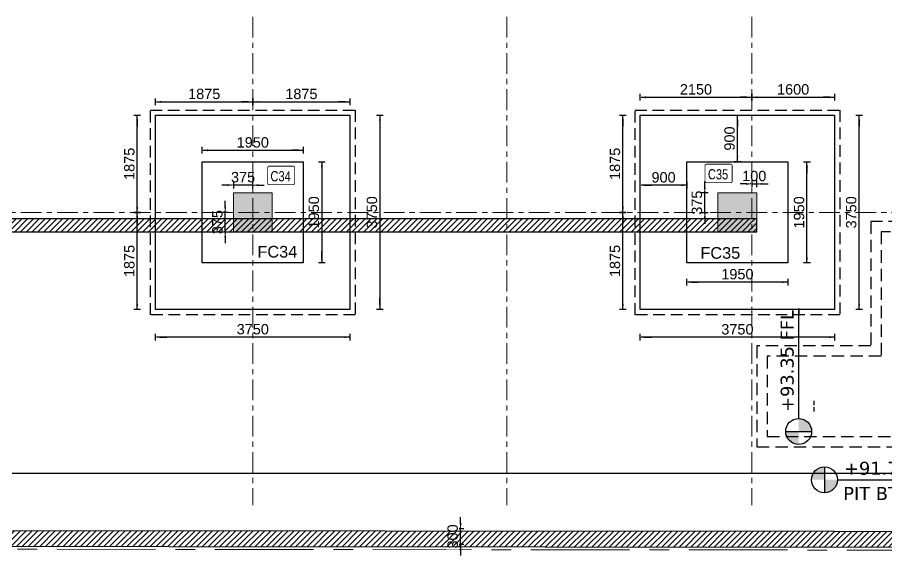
# Model space of a CAD drawing. Extents: x 1878645 to 3043969, y -1160829 to -603973.
# Drawn here: x 2108940 to 2125709, y -683717 to -673329 of the extents above; entities that cross this region are included whole.
import ezdxf
from ezdxf.enums import TextEntityAlignment as Align

# ---------------------------------------------------------------- set-up
doc = ezdxf.new("R2010")
doc.units = 0
doc.header["$LTSCALE"] = 100
doc.header["$PDMODE"] = 66
for name, pattern in [('Center', [50.8, 31.75, -6.35, 6.35, -6.35]), ('Grids', [7, 4, -1, 1, -1]), ('Hidden', [9.525, 6.35, -3.175]), ('HIDDEN2', [4.7625, 3.175, -1.5875]), ('SCHidden', [0.375, 0.25, -0.125])]:
    doc.linetypes.add(name, pattern=pattern)
doc.layers.get('Defpoints').update_dxf_attribs({"lineweight": 0})
for name, color, linetype in [('A-ANNO-LVL', 4, 'Continuous'), ('A-CUT-ABOE', 150, 'Hidden'), ('A-DIMN-100', 5, 'Continuous'), ('COMMENTS', 30, 'Continuous'), ('Dim', 3, 'Continuous'), ('Footing', 5, 'Continuous'), ('Footing Nos', 4, 'Continuous'), ('PCC', 2, 'Continuous'), ('RETAIN-WALL', 1, 'Continuous')]:
    doc.layers.add(name, color=color, linetype=linetype)
for name, color, linetype, lineweight in [('A-GRID', 8, 'Grids', 0), ('A-SITE-BDRY', 6, 'Center', 70), ('ECO COL', 6, 'Continuous', 0), ('Eco_  CNO', 7, 'Continuous', 25)]:
    doc.layers.add(name, color=color, linetype=linetype, lineweight=lineweight)
doc.styles.add('ARIAL', font='arial.ttf')
doc.styles.add('ITA', font='simplex.shx')
doc.styles.add('SC-BBS1', font='SansSerif')
doc.styles.get("Standard").update_dxf_attribs({"font": 'verdana.ttf'})
doc.dimstyles.new('A-150-DIM-EXT_MAIN(FT)', dxfattribs={"dimscale": 0, "dimtxt": 200, "dimasz": 18, "dimexe": 100, "dimexo": 100, "dimgap": 50, "dimtad": 1, "dimdec": 0, "dimdsep": 46, "dimtxsty": 'ARIAL', "dimblk": 'A3', "dimcen": 0.025, "dimse1": 1, "dimse2": 1, "dimclrd": 256, "dimclre": 256, "dimclrt": 7, "dimazin": 2, "dimtfac": 1, "dimtdec": 0, "dimtix": 1, "dimtmove": 2, "dimatfit": 3, "dimldrblk": 'WSA-DOT-100', "dimfxl": 1, "dimtolj": 1, "dimtzin": 0, "dimarcsym": 0})

# ---------------------------------------------------------------- blocks, each defined once
blk = doc.blocks.new('A2')
at = {"layer": 'Dim', "linetype": 'ByBlock', "lineweight": -2, "extrusion": (0, 0, -1)}
blk.add_lwpolyline([(6, 0), (12.2, 0)], dxfattribs=at)
blk.add_solid([(6, -1), (0, 0), (6, 1)], dxfattribs=at)
blk = doc.blocks.new('A3')
at = {"layer": 'Dim', "linetype": 'ByBlock', "lineweight": -2}
blk.add_line((0, 3.59), (0, -3.59), dxfattribs=at)
blk.add_blockref('A2', (0, 0), dxfattribs=at)
blk = doc.blocks.new('*D404')
at = {"layer": 'Defpoints', "color": 0, "transparency": 16777216}
for p in [(2112950, -677092), (2113106, -677092), (2113106, -677467)]:
    blk.add_point(p, dxfattribs=at)
at = {"layer": 'Dim', "lineweight": -2, "transparency": 16777216}
for p, q in [((2112950, -677074), (2112950, -677056)), ((2112950, -677467), (2112950, -677092)), ((2112950, -677485), (2112950, -677503))]:
    blk.add_line(p, q, dxfattribs=at)
at = {"layer": 'Dim', "lineweight": -2, "transparency": 16777216, "xscale": 18, "yscale": 18, "zscale": 18}
for p, rotation in [((2112950, -677092), 270), ((2112950, -677467), 90)]:
    blk.add_blockref('A3', p, dxfattribs=dict(at, rotation=rotation))
at = {"layer": 'Dim', "color": 7, "transparency": 16777216, "insert": (2112798, -677280), "char_height": 200, "attachment_point": 5, "rotation": 90, "style": 'ARIAL'}
blk.add_mtext('\\A1;375', dxfattribs=at)
blk = doc.blocks.new('WSA-DOT-100')
at = {"layer": 'A-DIMN-100', "color": 5}
for p, q in [((0, -200), (0, 200)), ((-200, 0), (200, 0))]:
    blk.add_line(p, q, dxfattribs=at)
at = {"layer": 'A-DIMN-100', "color": 1, "const_width": 60}
blk.add_lwpolyline([(-30, 0, 1), (30, 0, 1)], format="xyb", close=True, dxfattribs=at)
blk = doc.blocks.new('*D405')
at = {"layer": 'Defpoints', "color": 0, "transparency": 16777216}
for p in [(2113106, -676565), (2113106, -676717), (2113481, -676717)]:
    blk.add_point(p, dxfattribs=at)
at = {"layer": 'Dim', "lineweight": -2, "transparency": 16777216}
for p, q in [((2113088, -676565), (2113070, -676565)), ((2113481, -676565), (2113106, -676565)), ((2113499, -676565), (2113517, -676565))]:
    blk.add_line(p, q, dxfattribs=at)
at = {"layer": 'Dim', "lineweight": -2, "transparency": 16777216, "xscale": 18, "yscale": 18, "zscale": 18}
blk.add_blockref('A3', (2113106, -676565), dxfattribs=at)
at = {"layer": 'Dim', "lineweight": -2, "transparency": 16777216, "xscale": 18, "yscale": 18, "zscale": 18, "rotation": 180}
blk.add_blockref('A3', (2113481, -676565), dxfattribs=at)
at = {"layer": 'Dim', "color": 7, "transparency": 16777216, "insert": (2113294, -676413), "char_height": 200, "attachment_point": 5, "style": 'ARIAL'}
blk.add_mtext('\\A1;375', dxfattribs=at)
blk = doc.blocks.new('*D406')
at = {"layer": 'Defpoints', "color": 0, "transparency": 16777216}
for p in [(2123206, -676543), (2123106, -676717), (2123206, -676717)]:
    blk.add_point(p, dxfattribs=at)
at = {"layer": 'Dim', "lineweight": -2, "transparency": 16777216}
for p, q in [((2123088, -676543), (2123070, -676543)), ((2123106, -676543), (2123206, -676543)), ((2123224, -676543), (2123242, -676543))]:
    blk.add_line(p, q, dxfattribs=at)
at = {"layer": 'Dim', "lineweight": -2, "transparency": 16777216, "xscale": 18, "yscale": 18, "zscale": 18}
blk.add_blockref('A3', (2123106, -676543), dxfattribs=at)
at = {"layer": 'Dim', "lineweight": -2, "transparency": 16777216, "xscale": 18, "yscale": 18, "zscale": 18, "rotation": 180}
blk.add_blockref('A3', (2123206, -676543), dxfattribs=at)
at = {"layer": 'Dim', "color": 7, "transparency": 16777216, "insert": (2123156, -676391), "char_height": 200, "attachment_point": 5, "style": 'ARIAL'}
blk.add_mtext('\\A1;100', dxfattribs=at)
blk = doc.blocks.new('*D407')
at = {"layer": 'Defpoints', "color": 0, "transparency": 16777216}
for p in [(2122202, -676717), (2122456, -676717), (2122456, -677092)]:
    blk.add_point(p, dxfattribs=at)
at = {"layer": 'Dim', "lineweight": -2, "transparency": 16777216}
for p, q in [((2122202, -676699), (2122202, -676681)), ((2122202, -677092), (2122202, -676717)), ((2122202, -677110), (2122202, -677128))]:
    blk.add_line(p, q, dxfattribs=at)
at = {"layer": 'Dim', "lineweight": -2, "transparency": 16777216, "xscale": 18, "yscale": 18, "zscale": 18}
for p, rotation in [((2122202, -676717), 270), ((2122202, -677092), 90)]:
    blk.add_blockref('A3', p, dxfattribs=dict(at, rotation=rotation))
at = {"layer": 'Dim', "color": 7, "transparency": 16777216, "insert": (2122050, -676905), "char_height": 200, "attachment_point": 5, "rotation": 90, "style": 'ARIAL'}
blk.add_mtext('\\A1;375', dxfattribs=at)
blk = doc.blocks.new('Co')
at = {"const_width": 0.75}
blk.add_lwpolyline([(-12.57, -7.17), (-12.57, 6.59, -0.414214), (-11.07, 8.09), (10.51, 8.09, -0.414214), (12.01, 6.59), (12.01, -7.17, -0.414214), (10.51, -8.67), (-11.07, -8.67, -0.414214)], format="xyb", close=True, dxfattribs=at)
at = {"style": 'ITA', "width": 0.669972}
blk.add_attdef('COL', text='', height=10.5, rotation=0.63804, dxfattribs=at).set_placement((-9.93, -5.51), (8.49, -5.3), align=Align.FIT)
blk = doc.blocks.new('*D723')
at = {"layer": 'Defpoints', "color": 0, "transparency": 16777216}
for p in [(2122831, -675217), (2122831, -675217), (2122831, -676117)]:
    blk.add_point(p, dxfattribs=at)
at = {"layer": 'Dim', "lineweight": -2, "transparency": 16777216}
blk.add_line((2122831, -676099), (2122831, -675235), dxfattribs=at)
at = {"layer": 'Dim', "lineweight": -2, "transparency": 16777216, "xscale": 18, "yscale": 18, "zscale": 18}
for p, rotation in [((2122831, -675217), 90), ((2122831, -676117), 270)]:
    blk.add_blockref('A3', p, dxfattribs=dict(at, rotation=rotation))
at = {"layer": 'Dim', "color": 7, "transparency": 16777216, "insert": (2122679, -675667), "char_height": 200, "attachment_point": 5, "rotation": 90, "style": 'ARIAL'}
blk.add_mtext('\\A1;900', dxfattribs=at)
blk = doc.blocks.new('*D724')
at = {"layer": 'Defpoints', "color": 0, "transparency": 16777216}
for p in [(2120956, -676519), (2120956, -676569), (2121856, -676519)]:
    blk.add_point(p, dxfattribs=at)
at = {"layer": 'Dim', "lineweight": -2, "transparency": 16777216}
blk.add_line((2121838, -676569), (2120974, -676569), dxfattribs=at)
at = {"layer": 'Dim', "lineweight": -2, "transparency": 16777216, "xscale": 18, "yscale": 18, "zscale": 18, "rotation": 180}
blk.add_blockref('A3', (2120956, -676569), dxfattribs=at)
at = {"layer": 'Dim', "lineweight": -2, "transparency": 16777216, "xscale": 18, "yscale": 18, "zscale": 18}
blk.add_blockref('A3', (2121856, -676569), dxfattribs=at)
at = {"layer": 'Dim', "color": 7, "transparency": 16777216, "insert": (2121406, -676417), "char_height": 200, "attachment_point": 5, "style": 'ARIAL'}
blk.add_mtext('\\A1;900', dxfattribs=at)
blk = doc.blocks.new('*D725')
at = {"layer": 'Defpoints', "color": 0, "transparency": 16777216}
for p in [(2121856, -678067), (2123806, -678067), (2121856, -678438)]:
    blk.add_point(p, dxfattribs=at)
at = {"layer": 'Dim', "lineweight": -2, "transparency": 16777216}
blk.add_line((2123788, -678438), (2121874, -678438), dxfattribs=at)
at = {"layer": 'Dim', "lineweight": -2, "transparency": 16777216, "xscale": 18, "yscale": 18, "zscale": 18, "rotation": 180}
blk.add_blockref('A3', (2121856, -678438), dxfattribs=at)
at = {"layer": 'Dim', "lineweight": -2, "transparency": 16777216, "xscale": 18, "yscale": 18, "zscale": 18}
blk.add_blockref('A3', (2123806, -678438), dxfattribs=at)
at = {"layer": 'Dim', "color": 7, "transparency": 16777216, "insert": (2122831, -678286), "char_height": 200, "attachment_point": 5, "style": 'ARIAL'}
blk.add_mtext('\\A1;1950', dxfattribs=at)
blk = doc.blocks.new('*D726')
at = {"layer": 'Defpoints', "color": 0, "transparency": 16777216}
for p in [(2123806, -676117), (2124173, -676117), (2123806, -678067)]:
    blk.add_point(p, dxfattribs=at)
at = {"layer": 'Dim', "lineweight": -2, "transparency": 16777216}
blk.add_line((2124173, -678049), (2124173, -676135), dxfattribs=at)
at = {"layer": 'Dim', "lineweight": -2, "transparency": 16777216, "xscale": 18, "yscale": 18, "zscale": 18}
for p, rotation in [((2124173, -676117), 90), ((2124173, -678067), 270)]:
    blk.add_blockref('A3', p, dxfattribs=dict(at, rotation=rotation))
at = {"layer": 'Dim', "color": 7, "transparency": 16777216, "insert": (2124021, -677092), "char_height": 200, "attachment_point": 5, "rotation": 90, "style": 'ARIAL'}
blk.add_mtext('\\A1;1950', dxfattribs=at)
blk = doc.blocks.new('*D727')
at = {"layer": 'Defpoints', "color": 0, "transparency": 16777216}
for p in [(2124706, -675217), (2125179, -675217), (2124706, -678967)]:
    blk.add_point(p, dxfattribs=at)
at = {"layer": 'Dim', "lineweight": -2, "transparency": 16777216}
blk.add_line((2125179, -678949), (2125179, -675235), dxfattribs=at)
at = {"layer": 'Dim', "lineweight": -2, "transparency": 16777216, "xscale": 18, "yscale": 18, "zscale": 18}
for p, rotation in [((2125179, -675217), 90), ((2125179, -678967), 270)]:
    blk.add_blockref('A3', p, dxfattribs=dict(at, rotation=rotation))
at = {"layer": 'Dim', "color": 7, "transparency": 16777216, "insert": (2125027, -677092), "char_height": 200, "attachment_point": 5, "rotation": 90, "style": 'ARIAL'}
blk.add_mtext('\\A1;3750', dxfattribs=at)
blk = doc.blocks.new('*D728')
at = {"layer": 'Defpoints', "color": 0, "transparency": 16777216}
for p in [(2120622, -677092), (2120956, -677092), (2120956, -678967)]:
    blk.add_point(p, dxfattribs=at)
at = {"layer": 'Dim', "lineweight": -2, "transparency": 16777216}
blk.add_line((2120622, -678949), (2120622, -677110), dxfattribs=at)
at = {"layer": 'Dim', "lineweight": -2, "transparency": 16777216, "xscale": 18, "yscale": 18, "zscale": 18}
for p, rotation in [((2120622, -677092), 90), ((2120622, -678967), 270)]:
    blk.add_blockref('A3', p, dxfattribs=dict(at, rotation=rotation))
at = {"layer": 'Dim', "color": 7, "transparency": 16777216, "insert": (2120469, -678030), "char_height": 200, "attachment_point": 5, "rotation": 90, "style": 'ARIAL'}
blk.add_mtext('\\A1;1875', dxfattribs=at)
blk = doc.blocks.new('*D729')
at = {"layer": 'Defpoints', "color": 0, "transparency": 16777216}
for p in [(2120622, -675217), (2120956, -675217), (2120956, -677092)]:
    blk.add_point(p, dxfattribs=at)
at = {"layer": 'Dim', "lineweight": -2, "transparency": 16777216}
blk.add_line((2120622, -677074), (2120622, -675235), dxfattribs=at)
at = {"layer": 'Dim', "lineweight": -2, "transparency": 16777216, "xscale": 18, "yscale": 18, "zscale": 18}
for p, rotation in [((2120622, -675217), 90), ((2120622, -677092), 270)]:
    blk.add_blockref('A3', p, dxfattribs=dict(at, rotation=rotation))
at = {"layer": 'Dim', "color": 7, "transparency": 16777216, "insert": (2120469, -676155), "char_height": 200, "attachment_point": 5, "rotation": 90, "style": 'ARIAL'}
blk.add_mtext('\\A1;1875', dxfattribs=at)
blk = doc.blocks.new('*D730')
at = {"layer": 'Defpoints', "color": 0, "transparency": 16777216}
for p in [(2120956, -678967), (2124706, -678967), (2120956, -679502)]:
    blk.add_point(p, dxfattribs=at)
at = {"layer": 'Dim', "lineweight": -2, "transparency": 16777216}
blk.add_line((2124688, -679502), (2120974, -679502), dxfattribs=at)
at = {"layer": 'Dim', "lineweight": -2, "transparency": 16777216, "xscale": 18, "yscale": 18, "zscale": 18, "rotation": 180}
blk.add_blockref('A3', (2120956, -679502), dxfattribs=at)
at = {"layer": 'Dim', "lineweight": -2, "transparency": 16777216, "xscale": 18, "yscale": 18, "zscale": 18}
blk.add_blockref('A3', (2124706, -679502), dxfattribs=at)
at = {"layer": 'Dim', "color": 7, "transparency": 16777216, "insert": (2122831, -679350), "char_height": 200, "attachment_point": 5, "style": 'ARIAL'}
blk.add_mtext('\\A1;3750', dxfattribs=at)
blk = doc.blocks.new('*D731')
at = {"layer": 'Defpoints', "color": 0, "transparency": 16777216}
for p in [(2123106, -674871), (2120956, -675217), (2123106, -675217)]:
    blk.add_point(p, dxfattribs=at)
at = {"layer": 'Dim', "lineweight": -2, "transparency": 16777216}
blk.add_line((2120974, -674871), (2123088, -674871), dxfattribs=at)
at = {"layer": 'Dim', "lineweight": -2, "transparency": 16777216, "xscale": 18, "yscale": 18, "zscale": 18, "rotation": 180}
blk.add_blockref('A3', (2120956, -674871), dxfattribs=at)
at = {"layer": 'Dim', "lineweight": -2, "transparency": 16777216, "xscale": 18, "yscale": 18, "zscale": 18}
blk.add_blockref('A3', (2123106, -674871), dxfattribs=at)
at = {"layer": 'Dim', "color": 7, "transparency": 16777216, "insert": (2122031, -674719), "char_height": 200, "attachment_point": 5, "style": 'ARIAL'}
blk.add_mtext('\\A1;2150', dxfattribs=at)
blk = doc.blocks.new('*D732')
at = {"layer": 'Defpoints', "color": 0, "transparency": 16777216}
for p in [(2124706, -674871), (2123106, -675217), (2124706, -675217)]:
    blk.add_point(p, dxfattribs=at)
at = {"layer": 'Dim', "lineweight": -2, "transparency": 16777216}
blk.add_line((2123124, -674871), (2124688, -674871), dxfattribs=at)
at = {"layer": 'Dim', "lineweight": -2, "transparency": 16777216, "xscale": 18, "yscale": 18, "zscale": 18, "rotation": 180}
blk.add_blockref('A3', (2123106, -674871), dxfattribs=at)
at = {"layer": 'Dim', "lineweight": -2, "transparency": 16777216, "xscale": 18, "yscale": 18, "zscale": 18}
blk.add_blockref('A3', (2124706, -674871), dxfattribs=at)
at = {"layer": 'Dim', "color": 7, "transparency": 16777216, "insert": (2123906, -674719), "char_height": 200, "attachment_point": 5, "style": 'ARIAL'}
blk.add_mtext('\\A1;1600', dxfattribs=at)
blk = doc.blocks.new('*D733')
at = {"layer": 'Defpoints', "color": 0, "transparency": 16777216}
for p in [(2114456, -676117), (2114456, -678067), (2114812, -678067)]:
    blk.add_point(p, dxfattribs=at)
at = {"layer": 'Dim', "lineweight": -2, "transparency": 16777216}
blk.add_line((2114812, -676135), (2114812, -678049), dxfattribs=at)
at = {"layer": 'Dim', "lineweight": -2, "transparency": 16777216, "xscale": 18, "yscale": 18, "zscale": 18}
for p, rotation in [((2114812, -676117), 90), ((2114812, -678067), 270)]:
    blk.add_blockref('A3', p, dxfattribs=dict(at, rotation=rotation))
at = {"layer": 'Dim', "color": 7, "transparency": 16777216, "insert": (2114660, -677092), "char_height": 200, "attachment_point": 5, "rotation": 90, "style": 'ARIAL'}
blk.add_mtext('\\A1;1950', dxfattribs=at)
blk = doc.blocks.new('*D734')
at = {"layer": 'Defpoints', "color": 0, "transparency": 16777216}
for p in [(2114456, -675894), (2112506, -676117), (2114456, -676117)]:
    blk.add_point(p, dxfattribs=at)
at = {"layer": 'Dim', "lineweight": -2, "transparency": 16777216}
blk.add_line((2112524, -675894), (2114438, -675894), dxfattribs=at)
at = {"layer": 'Dim', "lineweight": -2, "transparency": 16777216, "xscale": 18, "yscale": 18, "zscale": 18, "rotation": 180}
blk.add_blockref('A3', (2112506, -675894), dxfattribs=at)
at = {"layer": 'Dim', "lineweight": -2, "transparency": 16777216, "xscale": 18, "yscale": 18, "zscale": 18}
blk.add_blockref('A3', (2114456, -675894), dxfattribs=at)
at = {"layer": 'Dim', "color": 7, "transparency": 16777216, "insert": (2113481, -675742), "char_height": 200, "attachment_point": 5, "style": 'ARIAL'}
blk.add_mtext('\\A1;1950', dxfattribs=at)
blk = doc.blocks.new('*D735')
at = {"layer": 'Defpoints', "color": 0, "transparency": 16777216}
for p in [(2111606, -678967), (2115356, -678967), (2111606, -679500)]:
    blk.add_point(p, dxfattribs=at)
at = {"layer": 'Dim', "lineweight": -2, "transparency": 16777216}
blk.add_line((2115338, -679500), (2111624, -679500), dxfattribs=at)
at = {"layer": 'Dim', "lineweight": -2, "transparency": 16777216, "xscale": 18, "yscale": 18, "zscale": 18, "rotation": 180}
blk.add_blockref('A3', (2111606, -679500), dxfattribs=at)
at = {"layer": 'Dim', "lineweight": -2, "transparency": 16777216, "xscale": 18, "yscale": 18, "zscale": 18}
blk.add_blockref('A3', (2115356, -679500), dxfattribs=at)
at = {"layer": 'Dim', "color": 7, "transparency": 16777216, "insert": (2113481, -679348), "char_height": 200, "attachment_point": 5, "style": 'ARIAL'}
blk.add_mtext('\\A1;3750', dxfattribs=at)
blk = doc.blocks.new('*D736')
at = {"layer": 'Defpoints', "color": 0, "transparency": 16777216}
for p in [(2111252, -677092), (2111606, -677092), (2111606, -678967)]:
    blk.add_point(p, dxfattribs=at)
at = {"layer": 'Dim', "lineweight": -2, "transparency": 16777216}
blk.add_line((2111252, -678949), (2111252, -677110), dxfattribs=at)
at = {"layer": 'Dim', "lineweight": -2, "transparency": 16777216, "xscale": 18, "yscale": 18, "zscale": 18}
for p, rotation in [((2111252, -677092), 90), ((2111252, -678967), 270)]:
    blk.add_blockref('A3', p, dxfattribs=dict(at, rotation=rotation))
at = {"layer": 'Dim', "color": 7, "transparency": 16777216, "insert": (2111100, -678030), "char_height": 200, "attachment_point": 5, "rotation": 90, "style": 'ARIAL'}
blk.add_mtext('\\A1;1875', dxfattribs=at)
blk = doc.blocks.new('*D737')
at = {"layer": 'Defpoints', "color": 0, "transparency": 16777216}
for p in [(2111252, -675217), (2111606, -675217), (2111606, -677092)]:
    blk.add_point(p, dxfattribs=at)
at = {"layer": 'Dim', "lineweight": -2, "transparency": 16777216}
blk.add_line((2111252, -677074), (2111252, -675235), dxfattribs=at)
at = {"layer": 'Dim', "lineweight": -2, "transparency": 16777216, "xscale": 18, "yscale": 18, "zscale": 18}
for p, rotation in [((2111252, -675217), 90), ((2111252, -677092), 270)]:
    blk.add_blockref('A3', p, dxfattribs=dict(at, rotation=rotation))
at = {"layer": 'Dim', "color": 7, "transparency": 16777216, "insert": (2111100, -676155), "char_height": 200, "attachment_point": 5, "rotation": 90, "style": 'ARIAL'}
blk.add_mtext('\\A1;1875', dxfattribs=at)
blk = doc.blocks.new('*D738')
at = {"layer": 'Defpoints', "color": 0, "transparency": 16777216}
for p in [(2115356, -675217), (2115356, -678967), (2115932, -678967)]:
    blk.add_point(p, dxfattribs=at)
at = {"layer": 'Dim', "lineweight": -2, "transparency": 16777216}
blk.add_line((2115932, -675235), (2115932, -678949), dxfattribs=at)
at = {"layer": 'Dim', "lineweight": -2, "transparency": 16777216, "xscale": 18, "yscale": 18, "zscale": 18}
for p, rotation in [((2115932, -675217), 90), ((2115932, -678967), 270)]:
    blk.add_blockref('A3', p, dxfattribs=dict(at, rotation=rotation))
at = {"layer": 'Dim', "color": 7, "transparency": 16777216, "insert": (2115780, -677092), "char_height": 200, "attachment_point": 5, "rotation": 90, "style": 'ARIAL'}
blk.add_mtext('\\A1;3750', dxfattribs=at)
blk = doc.blocks.new('*D739')
at = {"layer": 'Defpoints', "color": 0, "transparency": 16777216}
for p in [(2113481, -674960), (2111606, -675217), (2113481, -675217)]:
    blk.add_point(p, dxfattribs=at)
at = {"layer": 'Dim', "lineweight": -2, "transparency": 16777216}
blk.add_line((2111624, -674960), (2113463, -674960), dxfattribs=at)
at = {"layer": 'Dim', "lineweight": -2, "transparency": 16777216, "xscale": 18, "yscale": 18, "zscale": 18, "rotation": 180}
blk.add_blockref('A3', (2111606, -674960), dxfattribs=at)
at = {"layer": 'Dim', "lineweight": -2, "transparency": 16777216, "xscale": 18, "yscale": 18, "zscale": 18}
blk.add_blockref('A3', (2113481, -674960), dxfattribs=at)
at = {"layer": 'Dim', "color": 7, "transparency": 16777216, "insert": (2112544, -674807), "char_height": 200, "attachment_point": 5, "style": 'ARIAL'}
blk.add_mtext('\\A1;1875', dxfattribs=at)
blk = doc.blocks.new('*D740')
at = {"layer": 'Defpoints', "color": 0, "transparency": 16777216}
for p in [(2115356, -674960), (2113481, -675217), (2115356, -675217)]:
    blk.add_point(p, dxfattribs=at)
at = {"layer": 'Dim', "lineweight": -2, "transparency": 16777216}
blk.add_line((2113499, -674960), (2115338, -674960), dxfattribs=at)
at = {"layer": 'Dim', "lineweight": -2, "transparency": 16777216, "xscale": 18, "yscale": 18, "zscale": 18, "rotation": 180}
blk.add_blockref('A3', (2113481, -674960), dxfattribs=at)
at = {"layer": 'Dim', "lineweight": -2, "transparency": 16777216, "xscale": 18, "yscale": 18, "zscale": 18}
blk.add_blockref('A3', (2115356, -674960), dxfattribs=at)
at = {"layer": 'Dim', "color": 7, "transparency": 16777216, "insert": (2114419, -674807), "char_height": 200, "attachment_point": 5, "style": 'ARIAL'}
blk.add_mtext('\\A1;1875', dxfattribs=at)
blk = doc.blocks.new('A$Cbbe42f34DFF')
at = {"layer": 'A-CUT-ABOE', "linetype": 'HIDDEN2', "ltscale": 0.75}
for p, q in [((4350, 3700), (4950, 3100)), ((4950, 3700), (4350, 3100)), ((4350, 350), (4950, -250)), ((4950, 350), (4350, -250))]:
    blk.add_line(p, q, dxfattribs=at)
for points in [[(-1200, -450), (5150, -450), (5150, 3900), (1000, 3900), (1000, 1500), (-1200, 1500)], [(-1000, -250), (4950, -250), (4950, 3700), (1200, 3700), (1200, 1300), (-1000, 1300)], [(4950, 3100), (4350, 3100), (4350, 3700), (4950, 3700)], [(4950, -250), (4350, -250), (4350, 350), (4950, 350)]]:
    blk.add_lwpolyline(points, close=True, dxfattribs=at)
blk = doc.blocks.new('TAG - LEVEL SPOT L')
h = blk.add_hatch(color=256)
h.paths.add_polyline_path([(0, 0), (0, 2, 0.414214), (-2, 0)])
h.paths.add_polyline_path([(0, -2, 0.414214), (2, 0), (0, 0)])
for p, q in [((0, 2), (0, -2)), ((2, 0), (17, 0)), ((17, 0), (18, 0)), ((18, 0), (19, 0))]:
    blk.add_line(p, q)
at = {"linetype": 'Center'}
blk.add_line((19, 0), (18, 0), dxfattribs=at)
blk.add_circle((0, 0), 2)
at = {"color": 7}
for tag, p in [('LVL', (3.03, 0.78)), ('HEIGHT', (2.91, -3.11))]:
    blk.add_attdef(tag, p, '', height=2.5, dxfattribs=at)
blk = doc.blocks.new('*D1034')
at = {"layer": 'COMMENTS', "lineweight": -2, "transparency": 16777216}
for p, q in [((2117491, -683179), (2117491, -683161)), ((2117491, -683497), (2117491, -683197)), ((2117491, -683515), (2117491, -683533))]:
    blk.add_line(p, q, dxfattribs=at)
at = {"layer": 'Defpoints', "color": 0, "transparency": 16777216}
for p in [(2117699, -683197), (2117699, -683497)]:
    blk.add_point(p, dxfattribs=at)
at = {"layer": 'COMMENTS', "lineweight": -2, "transparency": 16777216, "xscale": 18, "yscale": 18, "zscale": 18}
for p, rotation in [((2117491, -683197), 270), ((2117491, -683497), 90)]:
    blk.add_blockref('A3', p, dxfattribs=dict(at, rotation=rotation))
at = {"layer": 'COMMENTS', "color": 7, "transparency": 16777216, "insert": (2117338, -683347), "char_height": 200, "attachment_point": 5, "rotation": 90, "style": 'ARIAL', "bg_fill": 3, "box_fill_scale": 1.1, "bg_fill_color": 257, "bg_fill_transparency": 0}
blk.add_mtext('\\A1;300', dxfattribs=at)
at = {"layer": 'Defpoints', "color": 0, "transparency": 16777216}
blk.add_point((2117491, -683197), dxfattribs=at)
blk = doc.blocks.new('G$C92EAE22F')
at = {"layer": 'RETAIN-WALL', "lineweight": -3}
h = blk.add_hatch(dxfattribs=at)
h.set_pattern_fill('ANSI31', color=11, scale=25)
h.set_pattern_definition([(45, (-2234185.81, 595374.29), (-56.1266008, 56.1266008), [])])
edge = h.paths.add_edge_path()
edge.add_line((33123, 0), (33123, 250))
edge.add_line((33123, 250), (223, 250))
edge.add_line((223, 250), (223, 16250))
edge.add_line((223, 16250), (5523, 16250))
edge.add_line((5523, 16250), (5523, 25850))
edge.add_line((5523, 25850), (28573, 25850))
edge.add_line((28573, 25850), (28573, 28300))
edge.add_line((28573, 28300), (61173, 28300))
edge.add_line((61173, 28300), (61173, 251))
edge.add_line((61173, 251), (50723, 250))
edge.add_line((50723, 250), (50723, 0))
edge.add_line((50723, 0), (61423, 1))
edge.add_line((61423, 1), (61423, 28550))
edge.add_line((61423, 28550), (28323, 28550))
edge.add_line((28323, 28550), (28323, 26100))
edge.add_line((28323, 26100), (5273, 26100))
edge.add_line((5273, 26100), (5273, 16500))
edge.add_line((5273, 16500), (-27, 16500))
edge.add_line((-27, 16500), (-27, 0))
edge.add_line((-27, 0), (33123, 0))
h = blk.add_hatch(dxfattribs=at)
h.set_pattern_fill('ANSI31', color=11, scale=25)
h.set_pattern_definition([(45, (-2090083.28, 677467.34), (-56.1266008, 56.1266008), [])])
h.paths.add_polyline_path([(43573, -4000), (43273, -4000), (43273, -5792), (-27, -5757), (-27, -6057), (43573, -6093)])
for points in [[(33123, 0), (33123, 250), (223, 250), (223, 16250), (5523, 16250), (5523, 25850), (28573, 25850), (28573, 28300), (61173, 28300), (61173, 251), (50723, 250), (50723, 0), (61423, 1), (61423, 28550), (28323, 28550), (28323, 26100), (5273, 26100), (5273, 16500), (-27, 16500), (-27, 0), (33123, 0)], [(43573, -4000), (43273, -4000), (43273, -5792), (-27, -5757), (-27, -6057), (43573, -6093), (43573, -4000)]]:
    blk.add_lwpolyline(points, dxfattribs=at)

msp = doc.modelspace()

# ---------------------------------------------------------------- hatches: boundary and pattern name
at = {"layer": 'ECO COL'}
h = msp.add_hatch(color=256, dxfattribs=at)
h.dxf.hatch_style = 1
h.paths.add_polyline_path([(2113106.01882, -676717.41369), (2113106.01882, -677467.4225), (2113856.01882, -677467.4225), (2113856.01882, -676717.41369)])
h = msp.add_hatch(color=256, dxfattribs=at)
h.dxf.hatch_style = 1
h.paths.add_polyline_path([(2122456.01882, -676717.42559), (2122456.01882, -677467.4344), (2123206.01882, -677467.4344), (2123206.01882, -676717.42559)])

# ---------------------------------------------------------------- linework, layer by layer
at = {"layer": 'A-GRID'}
for p, q in [((2113480.73384, -647417.03522), (2113480.73384, -682739.87014)), ((2118381.02099, -647417.03522), (2118381.02099, -682739.87014)), ((2123106.01882, -647417.03522), (2123106.01882, -682739.87014)), ((2157706.18259, -677092.44028), (2088240.36157, -677092.44028))]:
    msp.add_line(p, q, dxfattribs=at)
at = {"layer": 'A-SITE-BDRY', "lineweight": 5, "ltscale": 0.6}
msp.add_lwpolyline([(2157391.32321, -646146.71592), (2157391.32321, -646146.71592), (2156766.7434, -683560.75609), (2154659.09997, -683539.23521), (2129895.1493, -683614.04958), (2075814.3262, -683560.75609), (2088922.65551, -650012.93328)], dxfattribs=at)
at = {"layer": 'Dim', "color": 40, "true_color": 0xf8d731}
msp.add_lwpolyline([(2092759.38401, -649527.50862), (2100121.76713, -649527.50862), (2100121.76713, -655259.46779), (2108706.96821, -655259.46779), (2108706.96821, -662274.23868), (2118005.25064, -662274.23868), (2118005.25064, -672907.8754), (2143113.65958, -672907.8754), (2143113.65958, -682129.30971), (2091341.96742, -682129.30971), (2091341.96742, -649527.6102), (2092759.38401, -649527.50862)], dxfattribs=at)
at = {"layer": 'ECO COL', "color": 4}
for points in [[(2113106.01882, -676717.41369), (2113856.01882, -676717.41369), (2113856.01882, -677467.4225), (2113106.01882, -677467.4225)], [(2122456.01882, -676717.42559), (2123206.01882, -676717.42559), (2123206.01882, -677467.4344), (2122456.01882, -677467.4344)]]:
    msp.add_lwpolyline(points, close=True, dxfattribs=at)
at = {"layer": 'Footing'}
for points in [[(2111606.01882, -678967.41369), (2111606.01882, -675217.41369), (2115356.01882, -675217.41369), (2115356.01882, -678967.41369)], [(2120956.28882, -678967.42559), (2120956.28882, -675217.42559), (2124706.28882, -675217.42559), (2124706.28882, -678967.42559)], [(2112506.01882, -678067.41369), (2112506.01882, -676117.41369), (2114456.01882, -676117.41369), (2114456.01882, -678067.41369)], [(2121856.28882, -678067.42559), (2121856.28882, -676117.42559), (2123806.28882, -676117.42559), (2123806.28882, -678067.42559)]]:
    msp.add_lwpolyline(points, close=True, dxfattribs=at)
at = {"layer": 'PCC', "linetype": 'SCHidden', "ltscale": 9}
for points in [[(2111506.01882, -679067.41369), (2111506.01882, -675117.41369), (2115456.01882, -675117.41369), (2115456.01882, -679067.41369)], [(2120856.28882, -679067.42559), (2120856.28882, -675117.42559), (2124806.28882, -675117.42559), (2124806.28882, -679067.42559)]]:
    msp.add_lwpolyline(points, close=True, dxfattribs=at)

# ---------------------------------------------------------------- block references
at = {"linetype": 'Hidden', "ltscale": 0.6}
msp.add_blockref('A$Cbbe42f34DFF', (2124406.01884, -681167.43419), dxfattribs=at)
at = {"layer": 'A-ANNO-LVL', "linetype": 'ByBlock'}
ref = msp.add_blockref('TAG - LEVEL SPOT L', (2124012.72715, -681320.21816), dxfattribs=dict(at, xscale=125, yscale=125, zscale=125, rotation=90))
ref.add_attrib('LVL', '+93.35 FFL', (2123915.31499, -680941.40709), dxfattribs={"layer": '0', "color": 7, "height": 250, "rotation": 89.999999973})
ref.add_attrib('HEIGHT', '--', (2124401.97322, -680956.7211), dxfattribs={"layer": '0', "color": 7, "height": 250, "rotation": 89.999999973})
ref = msp.add_blockref('TAG - LEVEL SPOT L', (2124509.84291, -682252.78665), dxfattribs=dict(at, xscale=125, yscale=125, zscale=125))
ref.add_attrib('LVL', '+91.70 FFL', (2124888.65398, -682155.37449), dxfattribs={"layer": '0', "color": 7, "height": 250})
ref.add_attrib('HEIGHT', 'PIT BTM LVL', (2124873.33997, -682642.03272), dxfattribs={"layer": '0', "color": 7, "height": 250})
at = {"layer": 'Eco_  CNO'}
ref = msp.add_blockref('Co', (2122474.31336, -676347.13584), dxfattribs=dict(at, xscale=-21.30803341128, yscale=21.30803341128, zscale=15.2200238652, rotation=179.9999999999787))
ref.add_attrib('COL', 'C35', dxfattribs={"layer": '0', "height": 196.886229, "rotation": 359.361957392, "style": 'ARIAL', "width": 0.778055}).set_placement((2122260.13385, -676453.51582), (2122652.69386, -676457.88753), align=Align.FIT)
ref = msp.add_blockref('Co', (2114034.56858, -676384.90065), dxfattribs=dict(at, xscale=-21.30803341128, yscale=21.30803341128, zscale=15.2200238652, rotation=179.9999999999787))
ref.add_attrib('COL', 'C34', dxfattribs={"layer": '0', "height": 196.886229, "rotation": 359.361957392, "style": 'ARIAL', "width": 0.778055}).set_placement((2113820.38907, -676491.28064), (2114212.94908, -676495.65234), align=Align.FIT)

# ---------------------------------------------------------------- texts
at = {"layer": 'Footing Nos', "style": 'SC-BBS1'}
for s, p in [('FC34', (2113570.35839, -677738.8793)), ('FC35', (2122116.75776, -677762.32509))]:
    msp.add_text(s, height=225, dxfattribs=at).set_placement(p, align=Align.TOP_LEFT)

# ---------------------------------------------------------------- dimensions: what is measured, and where the dimension line sits
at = {"layer": 'Dim'}
for base, p1, p2, picture, middle in [((2123106.01882, -674871.316), (2120956.28882, -675217.42559), (2123106.01882, -675217.42559), '*D731', (2122031.15382, -674719.2014)), ((2124706.28882, -674871.316), (2123106.01882, -675217.42559), (2124706.28882, -675217.42559), '*D732', (2123906.15382, -674719.2014)), ((2113481.01882, -674959.5552), (2111606.01882, -675217.41369), (2113481.01882, -675217.41369), '*D739', (2112543.51882, -674807.4406)), ((2115356.01882, -674959.5552), (2113481.01882, -675217.41369), (2115356.01882, -675217.41369), '*D740', (2114418.51882, -674807.4406)), ((2114456.01882, -675893.75089), (2112506.01882, -676117.41369), (2114456.01882, -676117.41369), '*D734', (2113481.01882, -675741.63629)), ((2113106.01882, -676564.81802), (2113481.01882, -676717.41369), (2113106.01882, -676717.41369), '*D405', (2113293.51882, -676412.63521)), ((2120956.28882, -676569.24503), (2121856.28882, -676519.03685), (2120956.28882, -676519.03685), '*D724', (2121406.28882, -676417.13043)), ((2123206.01882, -676543.15489), (2123106.01882, -676717.42559), (2123206.01882, -676717.42559), '*D406', (2123156.01882, -676391.04029)), ((2121856.28882, -678438.10502), (2123806.28882, -678067.42559), (2121856.28882, -678067.42559), '*D725', (2122831.28882, -678285.99042)), ((2111606.01882, -679499.99238), (2115356.01882, -678967.41369), (2111606.01882, -678967.41369), '*D735', (2113481.01882, -679347.80957)), ((2120956.28882, -679502.42915), (2124706.28882, -678967.42559), (2120956.28882, -678967.42559), '*D730', (2122831.28882, -679350.24634))]:
    dim = msp.add_linear_dim(base=base, p1=p1, p2=p2, dimstyle='A-150-DIM-EXT_MAIN(FT)', override={"dimscale": 1}, dxfattribs=at)
    dim.commit()
    dim.dimension.update_dxf_attribs({"geometry": picture, "text_midpoint": middle})
for base, p1, p2, picture, middle in [((2111252.0677, -675217.41369), (2111606.01882, -677092.41369), (2111606.01882, -675217.41369), '*D737', (2111099.95311, -676154.91369)), ((2115932.25098, -678967.41369), (2115356.01882, -675217.41369), (2115356.01882, -678967.41369), '*D738', (2115780.06817, -677092.41369)), ((2120621.57439, -675217.42559), (2120956.28882, -677092.44028), (2120956.28882, -675217.42559), '*D729', (2120469.45979, -676154.93293)), ((2122831.28882, -675217.42559), (2122831.28882, -676117.42559), (2122831.28882, -675217.42559), '*D723', (2122679.17422, -675667.42559)), ((2125179.36129, -675217.42559), (2124706.28882, -678967.42559), (2124706.28882, -675217.42559), '*D727', (2125027.17848, -677092.42559)), ((2114812.07304, -678067.41369), (2114456.01882, -676117.41369), (2114456.01882, -678067.41369), '*D733', (2114659.95845, -677092.41369)), ((2124173.05549, -676117.42559), (2123806.28882, -678067.42559), (2123806.28882, -676117.42559), '*D726', (2124020.9409, -677092.42559)), ((2122201.76598, -676717.42559), (2122456.01882, -677092.42999), (2122456.01882, -676717.42559), '*D407', (2122049.58317, -676904.92779)), ((2112950.09641, -677092.4181), (2113106.01882, -677467.34277), (2113106.01882, -677092.4181), '*D404', (2112797.9136, -677279.88043)), ((2111252.0677, -677092.41369), (2111606.01882, -678967.41369), (2111606.01882, -677092.41369), '*D736', (2111099.95311, -678029.91369)), ((2120621.57439, -677092.44028), (2120956.28882, -678967.42559), (2120956.28882, -677092.44028), '*D728', (2120469.45979, -678029.93293))]:
    dim = msp.add_linear_dim(base=base, p1=p1, p2=p2, angle=90, dimstyle='A-150-DIM-EXT_MAIN(FT)', override={"dimscale": 1}, dxfattribs=at)
    dim.commit()
    dim.dimension.update_dxf_attribs({"geometry": picture, "text_midpoint": middle})

# ---------------------------------------------------------------- next in the draw order: dimensions: what is measured, and where the dimension line sits
at = {"layer": 'COMMENTS'}
dim = msp.add_linear_dim(base=(2117490.58795, -683196.88252), p1=(2117699.05557, -683497.03512), p2=(2117699.0543, -683196.88252), angle=90, dimstyle='A-150-DIM-EXT_MAIN(FT)', override={"dimscale": 1, "dimtfill": 1, "dimarcsym": 1}, dxfattribs=at)
dim.commit()
dim.dimension.update_dxf_attribs({"geometry": '*D1034', "text_midpoint": (2117338.40514, -683346.95882)})

# ---------------------------------------------------------------- next in the draw order: block references
msp.add_blockref('G$C92EAE22F', (2090083.27986, -677467.43425), dxfattribs=at)

doc.saveas('drawing.dxf')
